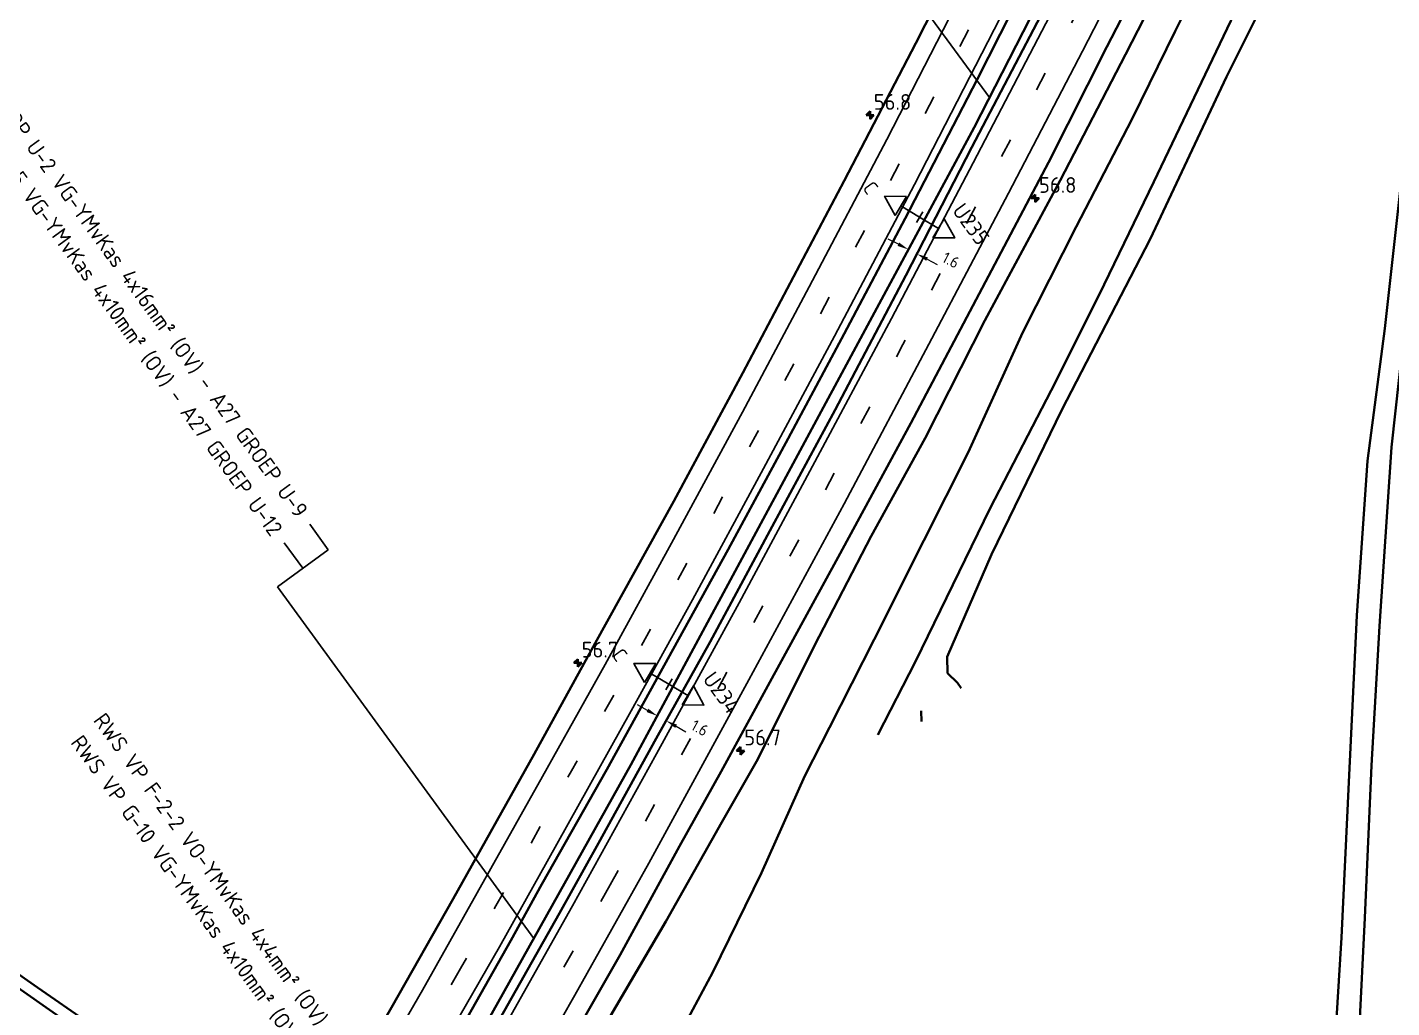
# Model space of a CAD drawing. Header units: metres. Extents: x 134219 to 139080, y 438661 to 444352.
# Drawn here: x 135449.6 to 135666.8, y 443254.8 to 443410.9 of the extents above; entities that cross this region are included whole.
import ezdxf
from ezdxf.enums import TextEntityAlignment as Align

# ---------------------------------------------------------------- set-up
doc = ezdxf.new("R2010")
doc.units = ezdxf.units.M
doc.linetypes.add('13strp', pattern=[4, 1, -3])
doc.linetypes.add('39strp', pattern=[12, 3, -9])
doc.layers.get('DEFPOINTS').update_dxf_attribs({"color": 193})
for name, color, linetype, lineweight in [('N-WE-KL-ET-T18', 1, 'Continuous', 18), ('N-WE-KL-ET-T25', 7, 'Continuous', 25), ('N-WE-KL-ET_LS_OV_ARMATUUR-S', 7, 'Continuous', 25), ('N-WE-KL-ET_LS_OV_ARMATUUR-T18', 1, 'Continuous', 25), ('N-WE-KL-ET_LS_OV_KABEL-G', 10, 'KL-LS-OV-N', 35), ('N-WE-KL-ET_LS_OV_KABEL-M', 7, 'Continuous', 18), ('N-WE-KL-ET_LS_OV_KABEL-T25', 7, 'Continuous', 25), ('Utd-ondergr-bs', 8, 'Continuous', 35), ('Utd-ondergr-nw', 8, '13strp', 35)]:
    doc.layers.add(name, color=color, linetype=linetype, lineweight=lineweight)
doc.layers.add('N-WE-KL-ET_LS_OV_ARMATUUR-T25', color=2, linetype='Continuous')
doc.layers.add('Utd-weg-bs', color=8, linetype='Continuous')
doc.styles.add('dtm a2ee v011$0$rtw_iso', font='NLCS-ISO.ttf')
doc.styles.add('ISO25', font='NLCS-ISO.ttf')
doc.styles.add('NLCS-ISO', font='NLCS-ISO.ttf')
doc.styles.add('NLCS_18', font='NLCS-ISO.ttf', dxfattribs={"height": 1.799999952316284})
doc.styles.add('NLCS_25', font='NLCS-ISO.ttf', dxfattribs={"height": 2.5})
doc.linetypes.add('KL-LS-OV-N', pattern='A,4,-1,[103,NLCS.SHX,S=0.75,R=0,X=0,Y=0],-1,4,-1.5,["0V",Standard,S=1,R=0,X=0,Y=-0.5],-3', length=14.5)
doc.dimstyles.new('NLCS_t18_pijl_Dimension_l3_h1', dxfattribs={"dimtxt": 1.799999952316284, "dimasz": 1.8, "dimexe": 2, "dimexo": 2, "dimgap": 0.7, "dimtad": 1, "dimdec": 1, "dimzin": 0, "dimdsep": 46, "dimtxsty": 'NLCS_18', "dimcen": 2.5, "dimdle": 2, "dimclrd": 256, "dimclre": 256, "dimclrt": 256, "dimadec": 1, "dimazin": 0, "dimtfac": 1, "dimtdec": 1, "dimtofl": 0, "dimtmove": 1, "dimatfit": 0, "dimfxl": 0, "dimtolj": 1, "dimtzin": 0, "dimlwd": 18, "dimlwe": 18, "dimarcsym": 0})

# ---------------------------------------------------------------- blocks, each defined once
blk = doc.blocks.new('SKL-ET_OV_ARMATUUR_HD_NATRIUM_1x250W-SO')
for points in [[(0, 1), (0, -1)], [(3.492758620689642, 0), (0, 0)], [(3.492758620689642, -1.757241379310358), (6.492758620689642, 0), (3.492758620689642, 1.757241379310358)], [(3.492758620689642, 1.757241379310358), (3.492758620689642, -1.757241379310358)]]:
    blk.add_lwpolyline(points)
at = {"layer": 'N-WE-KL-ET-T18', "linetype": 'ByBlock', "style": 'NLCS-ISO'}
blk.add_attdef('GROEPSNUMMER', text='', height=1.8, dxfattribs=at).set_placement((-2, -4), align=Align.RIGHT)
blk.add_attdef('FASE-AANSLUITING', (10, -4), '', height=1.8, dxfattribs=at)
at = {"layer": 'N-WE-KL-ET-T18', "linetype": 'ByBlock', "style": 'NLCS-ISO', "flags": 1}
for tag, p in [('TYPE_ARMATUUR', (7.764580914155385, -13.45573048555232)), ('TYPE_FABRIKAAT', (7.764580914155385, -17.24024058133071)), ('VERMOGEN_LAMP', (7.764580914155385, -21.0247506771091)), ('SPIEGELSTAND', (7.764580914155385, -24.80926077288748)), ('HOOGTE_LICHTMAST', (7.764580914155385, -28.59377086866587)), ('UITLEGGERHOEK', (7.764580914155385, -32.37828096444426)), ('TYPE_LICHTMAST', (7.764580914155385, -36.16279106022265)), ('BOTSVRIENDELIJK', (7.764580914155385, -39.94730115600103)), ('POSITIE_LICHTMAST', (7.764580914155385, -43.73181125177942)), ('KABELAANSLUITING', (7.764580914155385, -47.51632134755781)), ('VOEDINGSPUNT', (7.764580914155385, -51.30083144333619))]:
    blk.add_attdef(tag, p, '', height=1.8, dxfattribs=at)
at = {"layer": 'N-WE-KL-ET-T25', "linetype": 'ByBlock', "style": 'NLCS-ISO'}
blk.add_attdef('MASTNUMMER', text='', height=2.5, dxfattribs=at).set_placement((4, 4.309930667947768), align=Align.MIDDLE)
at = {"layer": 'N-WE-KL-ET-T25', "linetype": 'ByBlock', "style": 'NLCS-ISO', "flags": 1}
blk.add_attdef('TYPE_SYMBOOL', (7.764580914155385, -10.05561887920129), '', height=2.5, dxfattribs=at)
blk = doc.blocks.new('RVMXE')
at = {"style": 'ISO25'}
blk.add_attdef('E', text='', height=2.25, dxfattribs=at).set_placement((5.5, 2.625), align=Align.MIDDLE)
blk = doc.blocks.new('dtm a2ee v011$0$hecto-flat-123')
at = {"layer": 'Utd-ondergr-bs'}
for p, q in [((0, 0.625), (-0.625, 0)), ((-0.625, 0), (0.625, 0)), ((0, -0.625), (0, 0.625)), ((0.625, 0), (0, -0.625))]:
    blk.add_line(p, q, dxfattribs=at)
blk = doc.blocks.new('dtm a2ee v011$0$hecto-flat-124')
at = {"layer": 'Utd-ondergr-bs'}
for p, q in [((0, 0.625), (-0.625, 0)), ((-0.625, 0), (0.625, 0)), ((0, -0.625), (0, 0.625)), ((0.625, 0), (0, -0.625))]:
    blk.add_line(p, q, dxfattribs=at)
blk = doc.blocks.new('dtm a2ee v011$0$hecto-flat-131')
at = {"layer": 'Utd-ondergr-bs'}
for p, q in [((0, 0.625), (-0.625, 0)), ((-0.625, 0), (0.625, 0)), ((0, -0.625), (0, 0.625)), ((0.625, 0), (0, -0.625))]:
    blk.add_line(p, q, dxfattribs=at)
blk = doc.blocks.new('dtm a2ee v011$0$hecto-flat-132')
at = {"layer": 'Utd-ondergr-bs'}
for p, q in [((0, 0.625), (-0.625, 0)), ((-0.625, 0), (0.625, 0)), ((0, -0.625), (0, 0.625)), ((0.625, 0), (0, -0.625))]:
    blk.add_line(p, q, dxfattribs=at)
blk = doc.blocks.new('*D554')
at = {"layer": 'DEFPOINTS', "color": 0, "transparency": 16777216}
for p in [(135549.9153379184, 443301.2632922141), (135549.9153379184, 443301.2632922141), (135551.3158927407, 443300.4860477445)]:
    blk.add_point(p, dxfattribs=at)
at = {"layer": 'N-WE-KL-ET_LS_OV_KABEL-M', "linetype": 'Continuous', "lineweight": 18, "transparency": 16777216}
for p, q in [((135548.341453515, 443302.1367267479), (135546.7675691117, 443303.0101612817)), ((135552.8897771441, 443299.6126132107), (135554.4636615475, 443298.7391786769))]:
    blk.add_line(p, q, dxfattribs=at)
at = {"layer": 'N-WE-KL-ET_LS_OV_KABEL-M', "lineweight": 18, "transparency": 16777216}
for p, q in [((135549.9153379184, 443301.2632922141), (135550.8858207337, 443303.0120526623)), ((135551.3158927407, 443300.4860477445), (135552.286375556, 443302.2348081927))]:
    blk.add_line(p, q, dxfattribs=at)
at = {"layer": 'N-WE-KL-ET_LS_OV_KABEL-M', "transparency": 16777216}
for points in [[(135548.4870259373, 443302.3990408151), (135548.1958810927, 443301.8744126807), (135549.9153379184, 443301.2632922141)], [(135553.0353495664, 443299.8749272779), (135552.7442047218, 443299.3502991435), (135551.3158927407, 443300.4860477445)]]:
    blk.add_solid(points, dxfattribs=at)
at = {"layer": 'N-WE-KL-ET_LS_OV_KABEL-M', "transparency": 16777216, "insert": (135556.6606058325, 443299.3498416631), "char_height": 1.799999952316284, "attachment_point": 5, "rotation": 330.9717100085502, "style": 'NLCS_18'}
blk.add_mtext('\\A1;1.6', dxfattribs=at)
blk = doc.blocks.new('*D555')
at = {"layer": 'DEFPOINTS', "color": 0, "transparency": 16777216}
for p in [(135589.8707456532, 443375.4995325403), (135589.8707456532, 443375.4995325403), (135591.2500179395, 443374.7846312293)]:
    blk.add_point(p, dxfattribs=at)
at = {"layer": 'N-WE-KL-ET_LS_OV_KABEL-M', "linetype": 'Continuous', "lineweight": 18, "transparency": 16777216}
for p, q in [((135588.2726564047, 443376.3278505674), (135586.6745671563, 443377.1561685945)), ((135592.8481071879, 443373.9563132022), (135594.4461964364, 443373.1279951751))]:
    blk.add_line(p, q, dxfattribs=at)
at = {"layer": 'N-WE-KL-ET_LS_OV_KABEL-M', "lineweight": 18, "transparency": 16777216}
for p, q in [((135589.8707456532, 443375.4995325403), (135588.9503922898, 443373.7238778198)), ((135591.2500179395, 443374.7846312293), (135592.1703713029, 443376.5602859498))]:
    blk.add_line(p, q, dxfattribs=at)
at = {"layer": 'N-WE-KL-ET_LS_OV_KABEL-M', "transparency": 16777216}
for points in [[(135588.4107094092, 443376.5941987755), (135588.1346034002, 443376.0615023593), (135589.8707456532, 443375.4995325403)], [(135592.9861601924, 443374.2226614103), (135592.7100541834, 443373.6899649941), (135591.2500179395, 443374.7846312293)]]:
    blk.add_solid(points, dxfattribs=at)
at = {"layer": 'N-WE-KL-ET_LS_OV_KABEL-M', "transparency": 16777216, "insert": (135596.6248839921, 443373.8008948773), "char_height": 1.799999952316284, "attachment_point": 5, "rotation": 332.6014909632314, "style": 'NLCS_18'}
blk.add_mtext('\\A1;1.6', dxfattribs=at)

msp = doc.modelspace()

# ---------------------------------------------------------------- linework, layer by layer
at = {"layer": 'N-WE-KL-ET_LS_OV_KABEL-G', "flags": 128}
for points in [[(135533.092150856, 443210.040010351), (135533.535118244, 443210.759371242), (135534.343236094, 443212.228600227), (135533.527933431, 443212.5673101521), (135528.771817022, 443203.137326116), (135525.988966638, 443204.276795556), (135479.738348286, 443235.111985236), (135473.517150522, 443239.2313143), (135463.956062332, 443246.917968974), (135443.326713826, 443261.303034868), (135429.708887609, 443270.850968077), (135415.458743617, 443281.650331968), (135402.009863907, 443292.438237403), (135387.864651236, 443304.349465251), (135376.42372845, 443314.545197251), (135366.623350755, 443323.694837782), (135358.679251515, 443331.2473222979), (135352.874036, 443337.283142634), (135339.951962042, 443350.762449011), (135329.776212297, 443361.208181744), (135324.3033506, 443365.552125649), (135315.613951549, 443372.982155719), (135275.561764054, 443416.107152547), (135273.4007039643, 443419.4582607131), (135270.330862159, 443419.033692309), (135260.539301875, 443429.782636066), (135245.690392368, 443445.652983129), (135226.754541464, 443465.817254759), (135208.160539556, 443486.076156766), (135184.337032518, 443511.159328654), (135171.105602452, 443525.502341706), (135145.777911838, 443551.184942385), (135137.552376506, 443561.265102945), (135111.823036152, 443587.421167298), (135096.517169052, 443601.572795109), (135096.5810441911, 443601.6418800513), (135094.960895993, 443603.185747878), (135072.155425307, 443625.4687198671), (135049.887907283, 443646.391913615), (135049.858568632, 443646.371657487)], [(135503.7327030305, 443219.8407907208), (135519.7758827456, 443247.1549695648), (135545.7100181126, 443293.4499035028)]]:
    msp.add_lwpolyline(points, dxfattribs=at)
at = {"layer": 'N-WE-KL-ET_LS_OV_KABEL-G', "extrusion": (-0.890084482825685, 0.4557955829458343, 0), "elevation": 81401.70256643287, "flags": 128}
msp.add_lwpolyline([(-456464.9616614806, 0.2824746414755621), (-456511.5912430592, -0.1975027233705979)], dxfattribs=at)
at = {"layer": 'N-WE-KL-ET_LS_OV_KABEL-G', "extrusion": (0.88055997413333, -0.4739347338551053, 0), "elevation": -90736.03629229499, "flags": 128}
msp.add_lwpolyline([(454701.5176171005, 0.2824746414755622), (454586.2887831385, 0)], dxfattribs=at)
at = {"layer": 'N-WE-KL-ET_LS_OV_KABEL-T25'}
for p, q in [((135573.4845118303, 443439.8823753034), (135602.7620397247, 443399.6827703192)), ((135497.5142533321, 443327.709754783), (135494.5706696973, 443331.7514518753)), ((135497.5142533322, 443327.709754783), (135489.4308591478, 443321.8225875135)), ((135493.47255624, 443324.7661711483), (135490.5289726053, 443328.8078682405)), ((135489.4308591478, 443321.8225875135), (135530.2257623289, 443265.8090128988))]:
    msp.add_line(p, q, dxfattribs=at)
at = {"layer": 'Utd-ondergr-bs', "flags": 128}
for points in [[(135735.324, 443690.855), (135727.6, 443671.998), (135718.669, 443651.257), (135709.457, 443629.594), (135701.368, 443611.443), (135693.524, 443594.261), (135683.102, 443571.413), (135674.072, 443552.092), (135666.5, 443535.694), (135657.696, 443517.411), (135646.871, 443494.76), (135639.449, 443479.496), (135628.306, 443456.977), (135619.056, 443438.473), (135609.934, 443420.562), (135600.807, 443402.555), (135589.341, 443380.445), (135579.631, 443362.069), (135570.733, 443345.407), (135561.183, 443327.719), (135552.446, 443311.906), (135541.892, 443292.752), (135531.498, 443274.471), (135526.597, 443265.521)], [(135739.288, 443688.612), (135731.91, 443671.053), (135720.905, 443645.387), (135710.518, 443621.406), (135703.333, 443605.24), (135695.855, 443588.465), (135685.519, 443566.083), (135675.521, 443544.613), (135667.158, 443526.881), (135656.986, 443505.362), (135646.407, 443483.521), (135635.364, 443461.12), (135623.605, 443437.501), (135611.522, 443413.84), (135599.978, 443391.757), (135589.474, 443371.331), (135578.232, 443349.994), (135568.182, 443331.396), (135558.313, 443313.073), (135549.746, 443297.662), (135540.557, 443281.027), (135534.361, 443269.868)], [(135749.341, 443682.924), (135742.58, 443666.386), (135739.548, 443659.285), (135733.085, 443644.147), (135725.31, 443626.085), (135716.917, 443607.399), (135708.546, 443588.67), (135700.055, 443570.424), (135690.978, 443550.43), (135681.683, 443530.606), (135673.292, 443512.662), (135663.51, 443492.595), (135655.062, 443474.979), (135645.636, 443455.924), (135637.836, 443439.823), (135629.831, 443423.977), (135621.475, 443407.744), (135612.161, 443389.34), (135602.637, 443371.228), (135590.263, 443347.832), (135578.692, 443326.518), (135567.489, 443306.034), (135560.049, 443292.402), (135553.442, 443280.552)], [(135667.897, 443566.421), (135658.155, 443544.892), (135648.096, 443523.522), (135639.541, 443505.668), (135628.089, 443482.229), (135616.839, 443459.26), (135603.05, 443431.93), (135591.031, 443408.327), (135579.646, 443386.403), (135563.541, 443355.854), (135552.528, 443335.44), (135540.007, 443312.845), (135530.287, 443295.178), (135517.411, 443272.154), (135507.59, 443254.878)], [(135693.411, 443545.313), (135692.31, 443541.07), (135689.834, 443533.479), (135686.574, 443524.516), (135682.979, 443515.692), (135680.033, 443509.416), (135674.959, 443499.602), (135670.745, 443491.408), (135666.041, 443480.27), (135660.859, 443468.707), (135653.714, 443452.563), (135647.583, 443439.746), (135638.991, 443423.529), (135632.309, 443410.251), (135625.473, 443396.3), (135616.577, 443379.124), (135608.075, 443362.33), (135599.395, 443343.156), (135592.304, 443329.185), (135584.428, 443313.444), (135577.327, 443299.44), (135573.39, 443291.722)], [(135678.742, 443514.538), (135677.063, 443510.789), (135671.166, 443498.883), (135662.169, 443480.902), (135653.676, 443463.477), (135643.8, 443444.606), (135634.299, 443425.778), (135624.428, 443406.552), (135614.052, 443386.479), (135602.058, 443364.209), (135592.542, 443345.466), (135583.96, 443329.863), (135574.901, 443312.486), (135565.91, 443294.388), (135560.2, 443284.337)], [(135598.271, 443305.654), (135597.713, 443306.502), (135596.104, 443308.083), (135596.064, 443310.685), (135603.12, 443326.956), (135614.288, 443349.979), (135628.347, 443377.159), (135640.518, 443402.948), (135653.66, 443429.34), (135667.658, 443459.137), (135676.278, 443477.951), (135681.279, 443488.814), (135684.544, 443496.044), (135685.436, 443497.468), (135686.15, 443497.441), (135686.516, 443496.71), (135685.351, 443491.348), (135682.195, 443475.196), (135678.793, 443457.173), (135674.869, 443433.407), (135671.113, 443410.202), (135668.423, 443387.278), (135665.695, 443362.917), (135662.964, 443341.878)], [(135669.162, 443468.784), (135660.668, 443450.961), (135650.833, 443431.238), (135641.2, 443411.906), (135628.928, 443386.24), (135621.051, 443369.942), (135613.345, 443354.498), (135602.894, 443334.309), (135590.994, 443309.914), (135585.013, 443298.23)], [(135666.783, 443344.017), (135669.82, 443371.501)], [(135666.783, 443344.017), (135664.85, 443315.526), (135663.567, 443293.345), (135662.538, 443269.102), (135661.641, 443250.983), (135660.901, 443236.854), (135660.191, 443221.944), (135659.183, 443200.681), (135658.808, 443193.521), (135658.417, 443191.26), (135657.454, 443190.769), (135656.896, 443190.957), (135656.162, 443192.038), (135655.98, 443193.393), (135655.966, 443199.949), (135656.892, 443221.701), (135657.53, 443245.313), (135658.792, 443266.012), (135659.987, 443290.696), (135661.243, 443317.239), (135662.964, 443341.878)], [(135591.98, 443300.387), (135591.885, 443302.078)], [(135525.055, 443204.686), (135526.127, 443204.501), (135527.363, 443205.618), (135530.003, 443208.584), (135535.085, 443215.664), (135539.891, 443222.581), (135544.768, 443233.444), (135551.578, 443247.122), (135558.732, 443260.453), (135566.48, 443276.306), (135573.39, 443291.722)], [(135522.343, 443217.871), (135525.01, 443222.981), (135529.232, 443230.457), (135540.115, 443249.561), (135551.278, 443268.525), (135560.2, 443284.337)], [(135500.517, 443187.688), (135502.901, 443191.626), (135514.601, 443211.711), (135519.164, 443219.816), (135525.944, 443231.526), (135532.319, 443242.796), (135543.968, 443263.227), (135553.442, 443280.552)], [(135493.05, 443198.359), (135504.851, 443218.321), (135511.481, 443229.665), (135522.975, 443249.766), (135534.361, 443269.868)], [(135489.17, 443201.041), (135500.795, 443220.967), (135513.681, 443242.726), (135526.597, 443265.521)], [(135451.475, 443160.988), (135451.973, 443160.668), (135466.136, 443184.345), (135477.342, 443203.205), (135477.115, 443203.397), (135487.879, 443221.865), (135492.891, 443230.206), (135493.146, 443230.054), (135503.172, 443247.202), (135507.59, 443254.878)]]:
    msp.add_lwpolyline(points, dxfattribs=at)
at = {"layer": 'Utd-ondergr-bs'}
for points in [[(135735.324, 443690.855, 0), (135727.6, 443671.998, 0), (135718.669, 443651.257, 0), (135709.457, 443629.594, 0), (135701.368, 443611.443, 0), (135693.524, 443594.261, 0), (135683.102, 443571.413, 0), (135674.072, 443552.092, 0), (135666.5, 443535.694, 0), (135657.696, 443517.411, 0), (135646.871, 443494.76, 0), (135639.449, 443479.496, 0), (135628.306, 443456.977, 0), (135619.056, 443438.473, 0), (135609.934, 443420.562, 0), (135600.807, 443402.555, 0), (135589.341, 443380.445, 0), (135579.631, 443362.069, 0), (135570.733, 443345.407, 0), (135561.183, 443327.719, 0), (135552.446, 443311.906, 0), (135541.892, 443292.752, 0), (135531.498, 443274.471, 0), (135526.597, 443265.521, 0)], [(135739.288, 443688.612, 0), (135731.91, 443671.053, 0), (135720.905, 443645.387, 0), (135710.518, 443621.406, 0), (135703.333, 443605.24, 0), (135695.855, 443588.465, 0), (135685.519, 443566.083, 0), (135675.521, 443544.613, 0), (135667.158, 443526.881, 0), (135656.986, 443505.362, 0), (135646.407, 443483.521, 0), (135635.364, 443461.12, 0), (135623.605, 443437.501, 0), (135611.522, 443413.84, 0), (135599.978, 443391.757, 0), (135589.474, 443371.331, 0), (135578.232, 443349.994, 0), (135568.182, 443331.396, 0), (135558.313, 443313.073, 0), (135549.746, 443297.662, 0), (135540.557, 443281.027, 0), (135534.361, 443269.868, 0)], [(135667.897, 443566.421, 0), (135658.155, 443544.892, 0), (135648.096, 443523.522, 0), (135639.541, 443505.668, 0), (135628.089, 443482.229, 0), (135616.839, 443459.26, 0), (135603.05, 443431.93, 0), (135591.031, 443408.327, 0), (135579.646, 443386.403, 0), (135563.541, 443355.854, 0), (135552.528, 443335.44, 0), (135540.007, 443312.845, 0), (135530.287, 443295.178, 0), (135517.411, 443272.154, 0), (135507.59, 443254.878, 0)], [(135673.292, 443512.662, 0), (135663.51, 443492.595, 0), (135655.062, 443474.979, 0), (135645.636, 443455.924, 0), (135637.836, 443439.823, 0), (135629.831, 443423.977, 0), (135621.475, 443407.744, 0), (135612.161, 443389.34, 0), (135602.637, 443371.228, 0), (135590.263, 443347.832, 0), (135578.692, 443326.518, 0), (135567.489, 443306.034, 0), (135560.049, 443292.402, 0), (135553.442, 443280.552, 0)]]:
    msp.add_polyline3d(points, dxfattribs=at)
at = {"layer": 'Utd-ondergr-nw', "linetype": 'Continuous', "flags": 128}
msp.add_lwpolyline([(135459.3489850585, 443252.412921453), (135451.2234121233, 443258.0596693806), (135447.1861427885, 443260.897119911)], dxfattribs=at)
at = {"layer": 'Utd-weg-bs', "flags": 128}
for points in [[(135728.035, 443694.979), (135719.258, 443674.196), (135708.243, 443648.577), (135697.611, 443624.262), (135686.82, 443600.106), (135675.669, 443575.427), (135664.077, 443550.488), (135655.74, 443532.729), (135646.68, 443513.683), (135636.238, 443492.044), (135626.094, 443471.321), (135616.052, 443451.111), (135605.584, 443430.346), (135595.416, 443410.47), (135586.427, 443393.009), (135574.101, 443369.544), (135563.482, 443349.617), (135552.167, 443328.773), (135541.606, 443309.444), (135531.643, 443291.603), (135521.237, 443273.106), (135512.506, 443257.631)], [(135734.309, 443691.43), (135725.574, 443670.588), (135715.575, 443647.289), (135704.326, 443621.502), (135691.892, 443593.761), (135679.874, 443567.233), (135668.027, 443541.956), (135655.319, 443515.005), (135641.703, 443486.768), (135629.268, 443461.423), (135615.728, 443434.335), (135602.502, 443408.557), (135590.846, 443385.822), (135578.11, 443361.691), (135566.827, 443340.625), (135555.48, 443319.712), (135545.765, 443302.062), (135532.389, 443278.074), (135524.765, 443264.495)], [(135740.229, 443688.08), (135731.107, 443666.501), (135719.522, 443639.475), (135707.87, 443612.93), (135696.553, 443587.467), (135684.88, 443562.024), (135672.794, 443536.085), (135660.767, 443510.611), (135648.454, 443485.154), (135637.459, 443462.684), (135625.965, 443439.461), (135614.334, 443416.489), (135600.164, 443389.26), (135587.167, 443364.535), (135574.157, 443340.186), (135562.916, 443319.274), (135549.751, 443295.233), (135536.41, 443271.015)], [(135746.043, 443683.159), (135737.896, 443663.834), (135726.322, 443636.84), (135716.94, 443615.384), (135705.171, 443589.02), (135692.983, 443562.222), (135680.556, 443535.478), (135667.381, 443507.765), (135654.195, 443480.364), (135643.095, 443457.55), (135630.139, 443431.521), (135617.583, 443407.082), (135605.82, 443384.454), (135593.627, 443361.333), (135579.623, 443334.994), (135564.47, 443306.998), (135548.547, 443277.812)], [(135548.547, 443277.812), (135536.764, 443256.798), (135525.912, 443237.73), (135512.576, 443214.82), (135499.117, 443191.862), (135486.039, 443169.69), (135474.602, 443150.465), (135467.703, 443138.985)], [(135536.41, 443271.015), (135524.739, 443250.309), (135512.589, 443229.206), (135505.953, 443217.713), (135494.056, 443197.65), (135482.485, 443177.948), (135469.359, 443155.924), (135462.819, 443144.885)], [(135524.765, 443264.495), (135513.256, 443244.532), (135500.016, 443221.536), (135488.101, 443200.974), (135475.285, 443179.396), (135463.138, 443159.063), (135458.099, 443150.587)], [(135512.506, 443257.631), (135501.875, 443239.163), (135489.479, 443217.805), (135479.736, 443201.209), (135466.53, 443178.947), (135453.177, 443156.533)]]:
    msp.add_lwpolyline(points, dxfattribs=at)
at = {"layer": 'Utd-weg-bs', "linetype": '39strp', "flags": 128}
for points in [[(135731.223, 443693.176), (135722.797, 443673.202), (135712.441, 443649.104), (135700.341, 443621.596), (135688.63, 443595.089), (135677.968, 443571.791), (135667.228, 443548.652), (135654.36, 443521.517), (135643.642, 443498.971), (135632.88, 443476.908), (135620.287, 443451.457), (135606.694, 443424.555), (135592.358, 443396.728), (135580.297, 443373.581), (135565.803, 443346.336), (135552.102, 443320.929), (135536.238, 443292.5), (135524.202, 443271.032), (135518.592, 443261.038)], [(135743.313, 443686.334), (135733.345, 443662.363), (135721.894, 443635.839), (135711.947, 443612.964), (135699.067, 443584.419), (135687.039, 443558.124), (135673.326, 443528.86), (135660.905, 443502.581), (135646.608, 443473.079), (135633.749, 443446.886), (135619.363, 443418.36), (135603.784, 443388.483), (135589.002, 443360.354), (135573.674, 443331.622), (135559.729, 443305.935), (135545.023, 443279.062), (135542.377, 443274.357)], [(135542.377, 443274.357), (135530.851, 443253.841), (135518.19, 443231.412), (135508.239, 443214.434), (135495.696, 443193.242), (135479.1, 443165.218), (135465.243, 443141.957)], [(135518.592, 443261.038), (135506.019, 443239.129), (135493.699, 443217.995), (135481.501, 443197.041), (135469.022, 443175.987), (135455.68, 443153.51)]]:
    msp.add_lwpolyline(points, dxfattribs=at)
at = {"layer": 'Utd-weg-bs'}
for points in [[(135728.035, 443694.979, 0), (135719.258, 443674.196, 0), (135708.243, 443648.577, 0), (135697.611, 443624.262, 0), (135686.82, 443600.106, 0), (135675.669, 443575.427, 0), (135664.077, 443550.488, 0), (135655.74, 443532.729, 0), (135646.68, 443513.683, 0), (135636.238, 443492.044, 0), (135626.094, 443471.321, 0), (135616.052, 443451.111, 0), (135605.584, 443430.346, 0), (135595.416, 443410.47, 0), (135586.427, 443393.009, 0), (135574.101, 443369.544, 0), (135563.482, 443349.617, 0), (135552.167, 443328.773, 0), (135541.606, 443309.444, 0), (135531.643, 443291.603, 0), (135521.237, 443273.106, 0), (135512.506, 443257.631, 0)], [(135734.309, 443691.43, 0), (135725.574, 443670.588, 0), (135715.575, 443647.289, 0), (135704.326, 443621.502, 0), (135691.892, 443593.761, 0), (135679.874, 443567.233, 0), (135668.027, 443541.956, 0), (135655.319, 443515.005, 0), (135641.703, 443486.768, 0), (135629.268, 443461.423, 0), (135615.728, 443434.335, 0), (135602.502, 443408.557, 0), (135590.846, 443385.822, 0), (135578.11, 443361.691, 0), (135566.827, 443340.625, 0), (135555.48, 443319.712, 0), (135545.765, 443302.062, 0), (135532.389, 443278.074, 0), (135524.765, 443264.495, 0)], [(135740.229, 443688.08, 0), (135731.107, 443666.501, 0), (135719.522, 443639.475, 0), (135707.87, 443612.93, 0), (135696.553, 443587.467, 0), (135684.88, 443562.024, 0), (135672.794, 443536.085, 0), (135660.767, 443510.611, 0), (135648.454, 443485.154, 0), (135637.459, 443462.684, 0), (135625.965, 443439.461, 0), (135614.334, 443416.489, 0), (135600.164, 443389.26, 0), (135587.167, 443364.535, 0), (135574.157, 443340.186, 0), (135562.916, 443319.274, 0), (135549.751, 443295.233, 0), (135536.41, 443271.015, 0)], [(135746.043, 443683.159, 0), (135737.896, 443663.834, 0), (135726.322, 443636.84, 0), (135716.94, 443615.384, 0), (135705.171, 443589.02, 0), (135692.983, 443562.222, 0), (135680.556, 443535.478, 0), (135667.381, 443507.765, 0), (135654.195, 443480.364, 0), (135643.095, 443457.55, 0), (135630.139, 443431.521, 0), (135617.583, 443407.082, 0), (135605.82, 443384.454, 0), (135593.627, 443361.333, 0), (135579.623, 443334.994, 0), (135564.47, 443306.998, 0), (135548.547, 443277.812, 0)]]:
    msp.add_polyline3d(points, dxfattribs=at)

# ---------------------------------------------------------------- block references
at = {"layer": 'N-WE-KL-ET_LS_OV_ARMATUUR-S'}
for p, rotation in [((135591.6577545157, 443380.6387208934, -1.637319869548429), 149.1300396533869), ((135591.6577545157, 443380.6387208934, -1.637319869548429), 329.3092220637229), ((135551.7481753555, 443306.2939503763, -1.017319869548429), 149.1300396533869), ((135551.7481753555, 443306.2939503763, -1.017319869548429), 329.3092220637229)]:
    msp.add_blockref('SKL-ET_OV_ARMATUUR_HD_NATRIUM_1x250W-SO', p, dxfattribs=dict(at, rotation=rotation))
at = {"layer": 'N-WE-KL-ET_LS_OV_ARMATUUR-T18'}
ref = msp.add_blockref('RVMXE', (135591.6577545157, 443380.6387208934, -1.637319869548429), dxfattribs=dict(at, rotation=306.0659960422107))
ref.add_attrib('E', 'C', dxfattribs={"layer": '0', "height": 2.25, "rotation": 306.0659960422107, "style": 'ISO25'}).set_placement((135583.8478203507, 443385.3080539528, -1.637319869548429), align=Align.MIDDLE)
ref = msp.add_blockref('RVMXE', (135551.7481753555, 443306.2939503763, -1.017319869548429), dxfattribs=dict(at, rotation=306.0659960422107))
ref.add_attrib('E', 'C', dxfattribs={"layer": '0', "height": 2.25, "rotation": 306.0659960422107, "style": 'ISO25'}).set_placement((135543.9382411905, 443310.9632834356, -1.017319869548429), align=Align.MIDDLE)
at = {"layer": 'Utd-ondergr-bs'}
for name, p in [('dtm a2ee v011$0$hecto-flat-131', (135583.762, 443396.861)), ('dtm a2ee v011$0$hecto-flat-132', (135610.063, 443383.64)), ('dtm a2ee v011$0$hecto-flat-123', (135537.266, 443309.684)), ('dtm a2ee v011$0$hecto-flat-124', (135563.15, 443295.711))]:
    msp.add_blockref(name, p, dxfattribs=at)

# ---------------------------------------------------------------- texts
at = {"layer": 'N-WE-KL-ET_LS_OV_ARMATUUR-T25', "style": 'ISO25'}
for s, p in [('U235', (135596.7367746692, 443381.6674791897, -1.637319869548429)), ('U234', (135557.0103442953, 443307.1017468614, -1.017319869548429))]:
    msp.add_text(s, height=2.5, rotation=306.0659960422106, dxfattribs=at).set_placement(p)
at = {"layer": 'N-WE-KL-ET_LS_OV_KABEL-T25', "style": 'NLCS_25'}
for s, rotation, p in [('RWS OP U-2 VG-YMvKas 4x16mm² (OV) - A27 GROEP U-9', 306.0659960422106, (135493.4404564546, 443333.3032948474)), ('RWS OP U-5 VG-YMvKas 4x10mm² (OV) - A27 GROEP U-12', 306.0659960422106, (135489.3987593625, 443330.3597112126)), ('RWS VP F-2-2 VO-YMvKas 4x4mm² (OV)', 306.0659960419652, (135496.5882649328, 443252.4253107744)), ('RWS VP G-10 VG-YMvKas 4x10mm² (OV)', 306.0659960419652, (135492.5465678407, 443249.4817271397)), ('RWS OP U-2 VG-YMvKas 4x16mm² (OV) - A27 GROEP U-9', 306.0659960422106, (135452.9222054956, 443190.0927192274))]:
    msp.add_text(s, height=2.5, rotation=rotation, dxfattribs=at).set_placement(p, align=Align.MIDDLE_RIGHT)
at = {"layer": 'Utd-ondergr-bs', "color": 7, "style": 'dtm a2ee v011$0$rtw_iso'}
for s, p in [('56.8', (135584.3534120671, 443397.7292056338)), ('56.8', (135610.6544120671, 443384.5082056338)), ('56.7', (135537.8574120671, 443310.5522056338)), ('56.7', (135563.7414120671, 443296.5792056338))]:
    msp.add_text(s, height=2.5, dxfattribs=at).set_placement(p)

# ---------------------------------------------------------------- dimensions: what is measured, and where the dimension line sits
at = {"layer": 'N-WE-KL-ET_LS_OV_KABEL-M'}
for base, p1, p2, angle, picture, middle in [((135589.8707456532, 443375.4995325403), (135591.2500179395, 443374.7846312293), (135589.8707456532, 443375.4995325404), 152.60149096372535, '*D555', (135595.8886013123, 443372.3803711221)), ((135549.9153379184, 443301.2632922141), (135551.3158927407, 443300.4860477445), (135549.9153379183, 443301.2632922141), 150.97171001138102, '*D554', (135555.8842195918, 443297.9508333254))]:
    dim = msp.add_linear_dim(base=base, p1=p1, p2=p2, angle=angle, dimstyle='NLCS_t18_pijl_Dimension_l3_h1', dxfattribs=at)
    dim.commit()
    dim.dimension.update_dxf_attribs({"geometry": picture, "text_midpoint": middle, "dimtype": 161})

doc.saveas('drawing.dxf')
